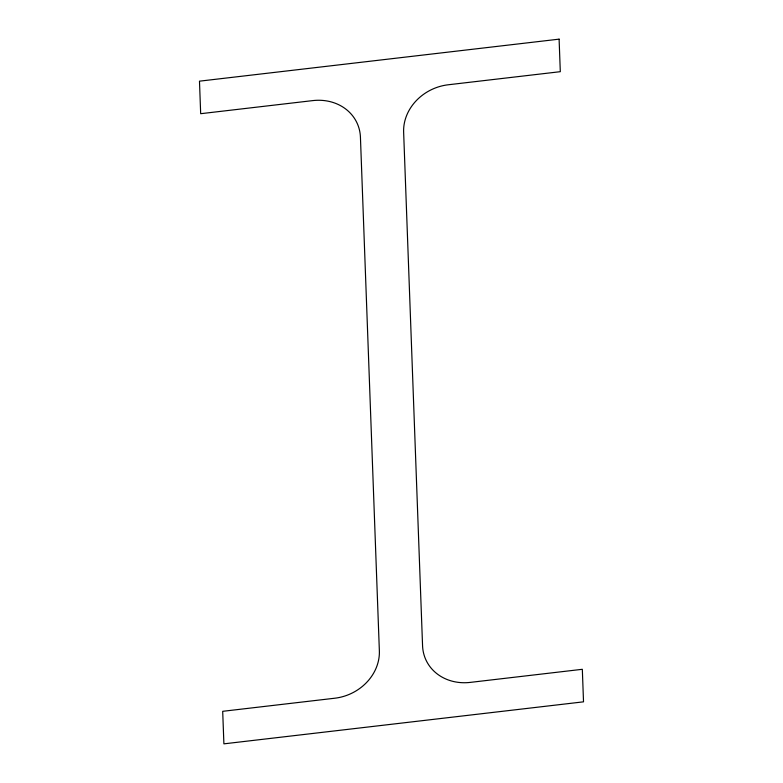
<?xml version="1.0" encoding="UTF-8"?>
<svg xmlns="http://www.w3.org/2000/svg" width="783" height="783" viewBox="0 0 783 783"><rect width="100%" height="100%" fill="white"/><g stroke="black" fill="none" stroke-linecap="round" stroke-linejoin="round"><path stroke-width="1.17" d="M559.101 39.15L199.479 81.168L200.673 113.701L312.769 100.606A47.009 41.391 -23.8 0 1 360.434 137.231L379.364 650.81A47.009 41.391 -23.8 0 1 334.791 698.221L222.695 711.316L223.899 743.85L583.521 701.832L582.327 669.299L470.231 682.394A47.009 41.391 -23.8 0 1 422.566 645.769L403.636 132.19A47.009 41.391 -23.8 0 1 448.209 84.779L560.305 71.684L559.101 39.15"/></g></svg>
